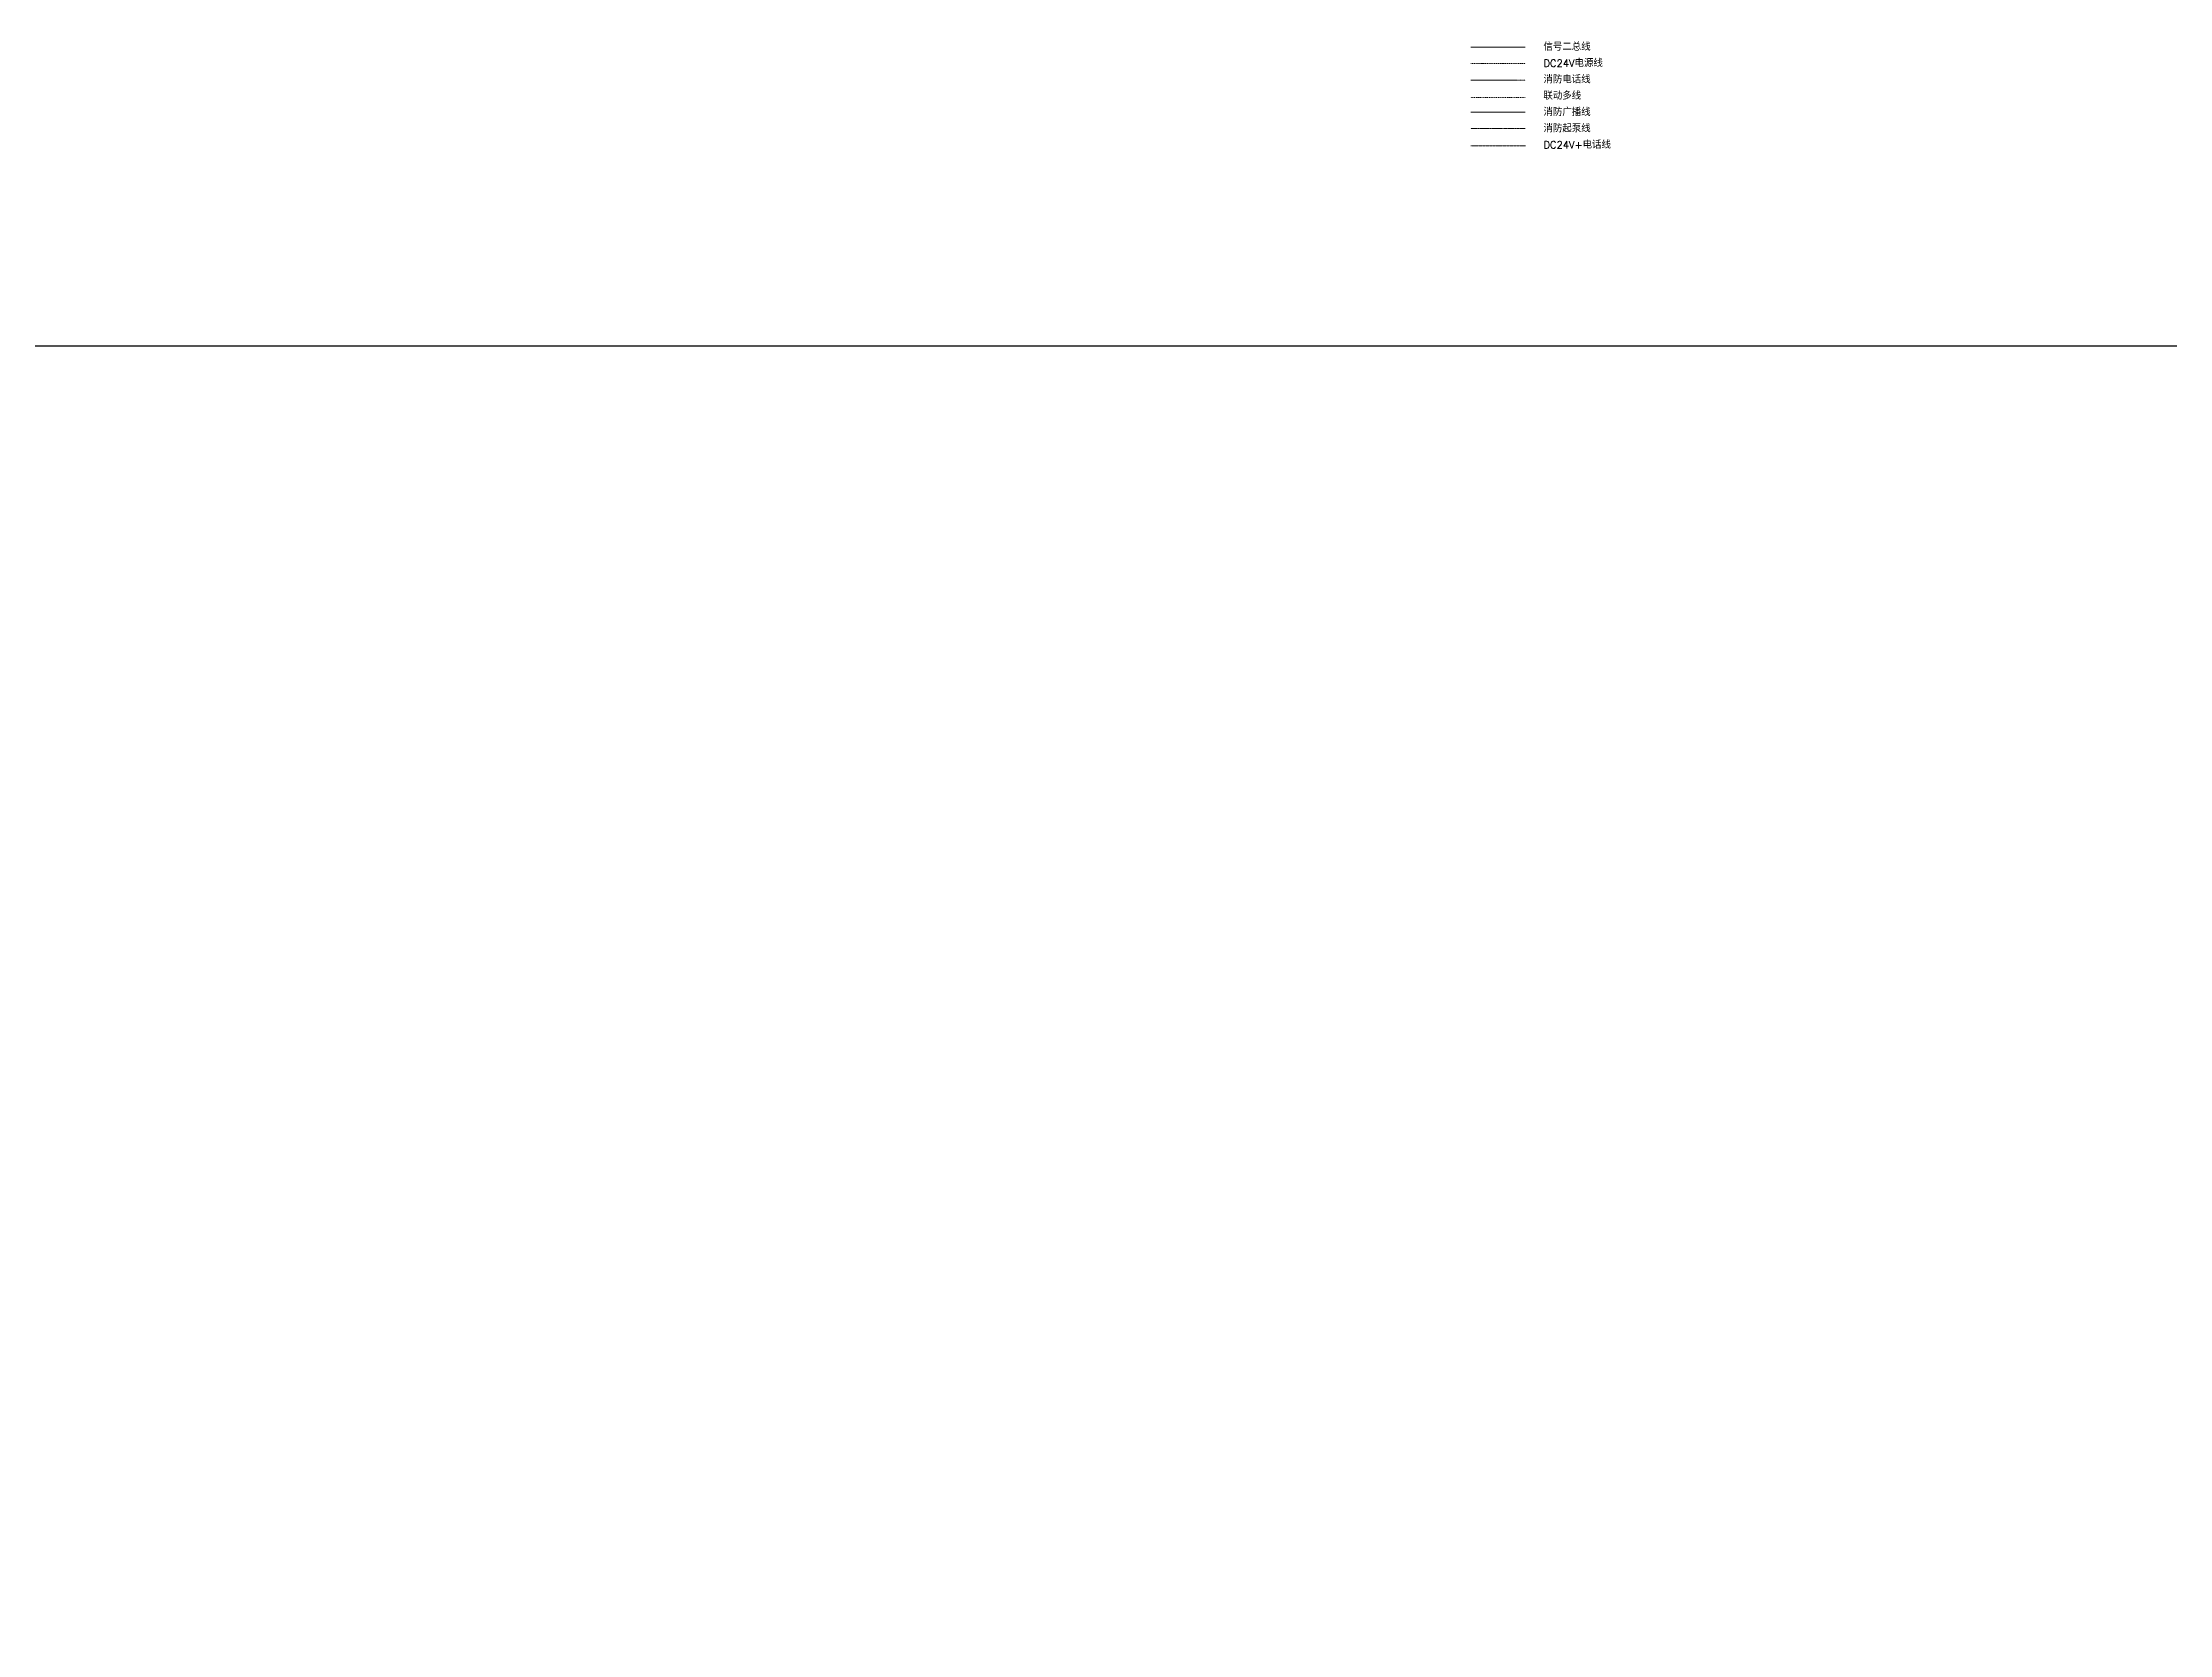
# Model space of a CAD drawing. Extents: x -781653 to 929899, y -292639 to -18670.
# Drawn here: x -372370 to -255097, y -106446 to -18670 of the extents above; entities that cross this region are included whole.
import ezdxf
from ezdxf.enums import TextEntityAlignment as Align

# ---------------------------------------------------------------- set-up
doc = ezdxf.new("R2010")
doc.units = 0
doc.header["$LTSCALE"] = 10
doc.header["$MEASUREMENT"] = 0
for name, pattern in [('ACAD_ISO11W100', [33.5, 12, -3, 12, -3, 0.5, -3]), ('DASH', [0.35, 0.25, -0.1]), ('DASHDOT', [1, 0.5, -0.25, 0, -0.25]), ('DIVIDE2', [0.625, 0.25, -0.125, 0, -0.125, 0, -0.125]), ('PHANTOM', [2.5, 1.25, -0.25, 0.25, -0.25, 0.25, -0.25])]:
    doc.linetypes.add(name, pattern=pattern)
doc.layers.get('0').update_dxf_attribs({"linetype": 'CONTINUOUS'})
doc.layers.add('RD-line', color=2, linetype='CONTINUOUS', lineweight=0)
doc.layers.add('图框', color=7, linetype='CONTINUOUS')
doc.styles.add('_TEL_DIM', font='SIMPLEX', dxfattribs={"width": 0.8, "height": 3.5, "bigfont": 'HZTXT'})
doc.styles.add('TKZ1', font='tjromant.shx', dxfattribs={"width": 0.7, "bigfont": 'tjhts.shx'})
doc.linetypes.add('BRA', pattern='A,2.8,-0.1,["B",_TEL_DIM,S=0.07,R=0,X=0,Y=-0.12],-0.25', length=3.15)

msp = doc.modelspace()

# ---------------------------------------------------------------- linework, layer by layer
at = {"layer": 'RD-line', "color": 1}
msp.add_line((-293619, -18918.1), (-290619, -18918.1), dxfattribs=at)
at = {"layer": 'RD-line', "color": 1, "linetype": 'DASHDOT'}
msp.add_line((-293619, -19821), (-290619, -19821), dxfattribs=at)
at = {"layer": 'RD-line', "color": 1, "linetype": 'DASH'}
msp.add_line((-293619, -20738.4), (-290619, -20738.4), dxfattribs=at)
at = {"layer": 'RD-line', "color": 1, "linetype": 'DIVIDE2'}
msp.add_line((-293619, -21691.9), (-290619, -21691.9), dxfattribs=at)
at = {"layer": 'RD-line', "color": 1, "linetype": 'BRA', "ltscale": 0.8}
msp.add_line((-293619, -22503.7), (-290619, -22503.7), dxfattribs=at)
at = {"layer": 'RD-line', "color": 1, "linetype": 'PHANTOM', "ltscale": 0.8}
msp.add_line((-293619, -23403.7), (-290619, -23403.7), dxfattribs=at)
at = {"layer": 'RD-line', "color": 1, "linetype": 'ACAD_ISO11W100', "ltscale": 0.05}
msp.add_line((-293619, -24357.2), (-290596.1, -24357.2), dxfattribs=at)
at = {"layer": '图框'}
msp.add_lwpolyline([(-380394.8, -35385.3), (20863.3, -35385.3), (20863.3, -281685.3), (-380394.8, -281685.3)], close=True, dxfattribs=at)

# ---------------------------------------------------------------- texts
at = {"style": 'TKZ1'}
for s, p in [('信号二总线', (-289612.9, -18912.6)), ('DC24V电源线', (-289612.9, -19812.6)), ('消防电话线', (-289612.9, -20712.6)), ('联动多线', (-289612.9, -21612.6)), ('消防广播线', (-289612.9, -22512.6)), ('消防起泵线', (-289612.9, -23412.6)), ('DC24V+电话线', (-289612.9, -24312.6))]:
    msp.add_text(s, height=400, dxfattribs=at).set_placement(p, align=Align.MIDDLE_LEFT)

doc.saveas('drawing.dxf')
